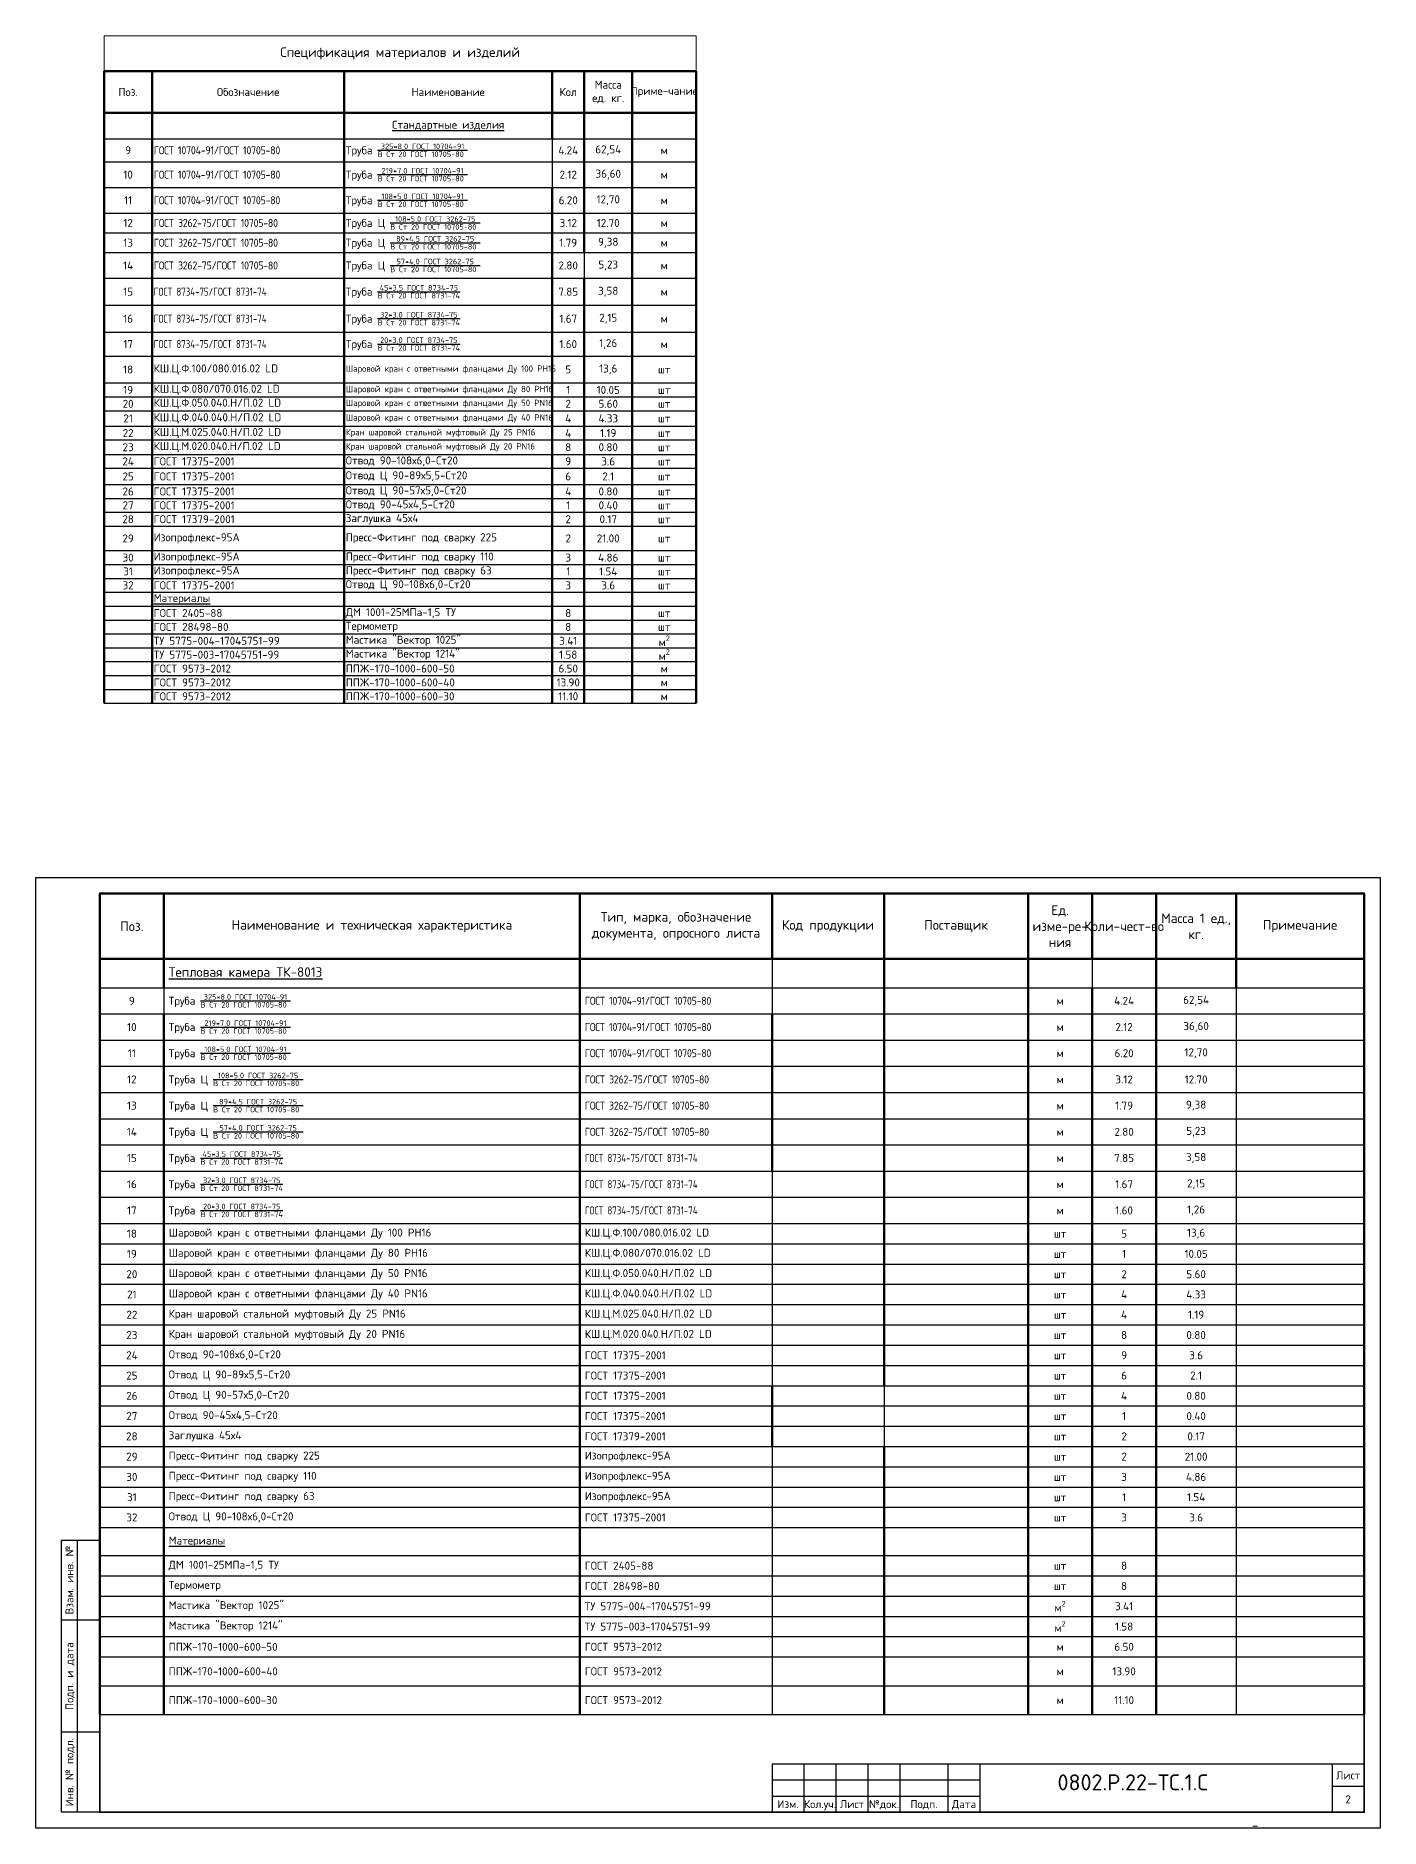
# Model space of a CAD drawing. Header units: millimetres. Extents: x 1642 to 8235, y 1174 to 5441.
# Drawn here: x 6227 to 6647, y 1176 to 1736 of the extents above; entities that cross this region are included whole.
import ezdxf
from ezdxf.enums import TextEntityAlignment as Align

# ---------------------------------------------------------------- set-up
doc = ezdxf.new("R2010")
doc.units = ezdxf.units.MM
doc.layers.add('рамка', color=7, linetype='Continuous')
doc.layers.add('Таблица', color=3, linetype='Continuous', lineweight=30)
doc.styles.add('-ISOCPEUR-', font='isocpeur.TTF')

# ---------------------------------------------------------------- blocks, each defined once
blk = doc.blocks.new('*T269')
at = {"layer": 'Таблица', "color": 7, "lineweight": 50, "transparency": 16777216}
for p, q in [((0, 0), (395, 0)), ((0, 0), (0, -20.43)), ((20, 0), (20, -20.43)), ((150, 0), (150, -20.43)), ((210, 0), (210, -20.43)), ((245, 0), (245, -20.43)), ((290, 0), (290, -20.43)), ((310, 0), (310, -20.43)), ((330, 0), (330, -20.43)), ((355, 0), (355, -20.43)), ((395, 0), (395, -20.43))]:
    blk.add_line(p, q, dxfattribs=at)
at = {"layer": 'Таблица', "color": 0, "lineweight": 50, "transparency": 16777216}
for p, q in [((0, -20.43), (150, -20.43)), ((0, -20.43), (0, -256.51)), ((20, -20.43), (20, -29.43)), ((210, -20.43), (395, -20.43)), ((245, -20.43), (245, -153.76)), ((290, -20.43), (290, -29.43)), ((330, -20.43), (330, -29.43)), ((355, -20.43), (355, -29.43)), ((395, -20.43), (395, -256.51)), ((20, -37.61), (20, -256.51)), ((210, -37.61), (210, -86.72)), ((210, -153.76), (210, -172.76)), ((245, -172.76), (245, -256.51))]:
    blk.add_line(p, q, dxfattribs=at)
at = {"layer": 'Таблица', "color": 0, "linetype": 'ByBlock', "lineweight": 50, "transparency": 16777216}
for p, q in [((150, -20.43), (210, -20.43)), ((150, -20.43), (150, -256.51)), ((290, -29.43), (290, -256.51)), ((310, -29.43), (310, -256.51)), ((330, -29.43), (330, -256.51))]:
    blk.add_line(p, q, dxfattribs=at)
at = {"layer": 'Таблица', "color": 0, "linetype": 'ByBlock', "lineweight": -2, "transparency": 16777216}
for p, q in [((210, -20.43), (210, -37.61)), ((310, -20.43), (310, -29.43)), ((20, -29.43), (20, -37.61)), ((355, -29.43), (355, -256.51)), ((210, -86.72), (210, -153.76)), ((245, -153.76), (245, -172.76)), ((210, -160.09), (245, -160.09)), ((210, -166.43), (245, -166.43)), ((210, -172.76), (245, -172.76)), ((210, -172.76), (210, -256.51)), ((0, -206.84), (20, -206.84)), ((0, -213.17), (20, -213.17)), ((0, -219.51), (20, -219.51)), ((0, -225.84), (20, -225.84)), ((0, -232.17), (20, -232.17)), ((0, -238.51), (20, -238.51)), ((0, -247.51), (20, -247.51)), ((0, -256.51), (20, -256.51))]:
    blk.add_line(p, q, dxfattribs=at)
at = {"layer": 'Таблица', "color": 0, "lineweight": 25, "transparency": 16777216}
for p, q in [((0, -29.43), (20, -29.43)), ((210, -29.43), (290, -29.43)), ((310, -29.43), (395, -29.43)), ((0, -37.61), (20, -37.61)), ((210, -37.61), (245, -37.61)), ((355, -37.61), (395, -37.61)), ((0, -45.8), (20, -45.8)), ((210, -45.8), (245, -45.8)), ((355, -45.8), (395, -45.8)), ((0, -53.98), (20, -53.98)), ((210, -53.98), (245, -53.98)), ((355, -53.98), (395, -53.98)), ((0, -62.17), (20, -62.17)), ((210, -62.17), (245, -62.17)), ((355, -62.17), (395, -62.17)), ((0, -70.35), (20, -70.35)), ((210, -70.35), (245, -70.35)), ((355, -70.35), (395, -70.35)), ((0, -78.54), (20, -78.54)), ((210, -78.54), (245, -78.54)), ((355, -78.54), (395, -78.54)), ((0, -86.72), (20, -86.72)), ((210, -86.72), (245, -86.72)), ((355, -86.72), (395, -86.72)), ((0, -94.91), (20, -94.91)), ((210, -94.91), (245, -94.91)), ((355, -94.91), (395, -94.91)), ((0, -103.09), (20, -103.09)), ((210, -103.09), (245, -103.09)), ((355, -103.09), (395, -103.09)), ((0, -109.43), (20, -109.43)), ((210, -109.43), (245, -109.43)), ((355, -109.43), (395, -109.43)), ((0, -115.76), (20, -115.76)), ((210, -115.76), (245, -115.76)), ((355, -115.76), (395, -115.76)), ((0, -122.09), (20, -122.09)), ((210, -122.09), (245, -122.09)), ((355, -122.09), (395, -122.09)), ((0, -128.43), (20, -128.43)), ((210, -128.43), (245, -128.43)), ((355, -128.43), (395, -128.43)), ((0, -134.76), (20, -134.76)), ((210, -134.76), (245, -134.76)), ((355, -134.76), (395, -134.76)), ((0, -141.09), (20, -141.09)), ((210, -141.09), (245, -141.09)), ((355, -141.09), (395, -141.09)), ((0, -147.43), (20, -147.43)), ((210, -147.43), (245, -147.43)), ((355, -147.43), (395, -147.43)), ((0, -153.76), (20, -153.76)), ((210, -153.76), (245, -153.76)), ((355, -153.76), (395, -153.76)), ((0, -160.09), (20, -160.09)), ((355, -160.09), (395, -160.09)), ((0, -166.43), (20, -166.43)), ((355, -166.43), (395, -166.43)), ((0, -172.76), (20, -172.76)), ((355, -172.76), (395, -172.76)), ((0, -179.09), (20, -179.09)), ((210, -179.09), (245, -179.09)), ((355, -179.09), (395, -179.09)), ((0, -185.43), (20, -185.43)), ((210, -185.43), (245, -185.43)), ((355, -185.43), (395, -185.43)), ((0, -191.76), (20, -191.76)), ((210, -191.76), (245, -191.76)), ((355, -191.76), (395, -191.76)), ((0, -198.09), (20, -198.09)), ((210, -198.09), (245, -198.09)), ((355, -198.09), (395, -198.09)), ((210, -206.84), (245, -206.84)), ((355, -206.84), (395, -206.84)), ((210, -213.17), (245, -213.17)), ((355, -213.17), (395, -213.17)), ((210, -219.51), (245, -219.51)), ((355, -219.51), (395, -219.51)), ((210, -225.84), (245, -225.84)), ((355, -225.84), (395, -225.84)), ((210, -232.17), (245, -232.17)), ((355, -232.17), (395, -232.17)), ((210, -238.51), (245, -238.51)), ((355, -238.51), (395, -238.51)), ((210, -247.51), (245, -247.51)), ((355, -247.51), (395, -247.51)), ((210, -256.51), (245, -256.51)), ((355, -256.51), (395, -256.51))]:
    blk.add_line(p, q, dxfattribs=at)
at = {"layer": 'Таблица', "color": 0, "linetype": 'ByBlock', "lineweight": 25, "transparency": 16777216}
for p, q in [((20, -29.43), (210, -29.43)), ((290, -29.43), (310, -29.43)), ((20, -37.61), (210, -37.61)), ((245, -37.61), (355, -37.61)), ((20, -45.8), (210, -45.8)), ((245, -45.8), (355, -45.8)), ((20, -53.98), (210, -53.98)), ((245, -53.98), (355, -53.98)), ((20, -62.17), (210, -62.17)), ((245, -62.17), (355, -62.17)), ((20, -70.35), (210, -70.35)), ((245, -70.35), (355, -70.35)), ((20, -78.54), (210, -78.54)), ((245, -78.54), (355, -78.54)), ((20, -86.72), (210, -86.72)), ((245, -86.72), (355, -86.72)), ((20, -94.91), (210, -94.91)), ((245, -94.91), (355, -94.91)), ((20, -103.09), (210, -103.09)), ((245, -103.09), (355, -103.09)), ((20, -109.43), (210, -109.43)), ((245, -109.43), (355, -109.43)), ((20, -115.76), (210, -115.76)), ((245, -115.76), (355, -115.76)), ((20, -122.09), (210, -122.09)), ((245, -122.09), (355, -122.09)), ((20, -128.43), (210, -128.43)), ((245, -128.43), (355, -128.43)), ((20, -134.76), (210, -134.76)), ((245, -134.76), (355, -134.76)), ((20, -141.09), (210, -141.09)), ((245, -141.09), (355, -141.09)), ((20, -147.43), (210, -147.43)), ((245, -147.43), (355, -147.43)), ((20, -153.76), (210, -153.76)), ((245, -153.76), (355, -153.76)), ((20, -160.09), (210, -160.09)), ((245, -160.09), (355, -160.09)), ((20, -166.43), (210, -166.43)), ((245, -166.43), (355, -166.43)), ((20, -172.76), (210, -172.76)), ((245, -172.76), (355, -172.76)), ((20, -179.09), (210, -179.09)), ((245, -179.09), (355, -179.09)), ((20, -185.43), (210, -185.43)), ((245, -185.43), (355, -185.43)), ((20, -191.76), (210, -191.76)), ((245, -191.76), (355, -191.76)), ((20, -198.09), (210, -198.09)), ((245, -198.09), (355, -198.09)), ((20, -206.84), (210, -206.84)), ((245, -206.84), (355, -206.84)), ((20, -213.17), (210, -213.17)), ((245, -213.17), (355, -213.17)), ((20, -219.51), (210, -219.51)), ((245, -219.51), (355, -219.51)), ((20, -225.84), (210, -225.84)), ((245, -225.84), (355, -225.84)), ((20, -232.17), (210, -232.17)), ((245, -232.17), (355, -232.17)), ((20, -238.51), (210, -238.51)), ((245, -238.51), (355, -238.51)), ((20, -247.51), (210, -247.51)), ((245, -247.51), (355, -247.51)), ((20, -256.51), (210, -256.51)), ((245, -256.51), (355, -256.51))]:
    blk.add_line(p, q, dxfattribs=at)
at = {"layer": 'Таблица', "color": 7, "transparency": 16777216, "attachment_point": 5, "style": '-ISOCPEUR-'}
for s, insert, char_height, width in [('Ед. изме-ре- ния', (300, -10.22), 3, 17), ('Поз.', (10, -10.22), 3, 17), ('Наименование и техническая характеристика', (85, -10.22), 3, 127), ('Тип, марка, обозначение документа, опросного листа', (180, -10.22), 3, 57), ('Код продукции', (227.5, -10.22), 3, 32), ('Поставщик', (267.5, -10.22), 3, 42), ('Коли-чест-во', (320, -10.22), 3, 17), ('Масса 1 ед., кг.', (342.5, -10.22), 3, 22), ('Примечание', (375, -10.22), 3, 37), ('9', (10, -33.52), 2.5, 17), ('10', (10, -41.71), 2.5, 17), ('11', (10, -49.89), 2.5, 17), ('12', (10, -58.08), 2.5, 17), ('13', (10, -66.26), 2.5, 17), ('14', (10, -74.45), 2.5, 17), ('15', (10, -82.63), 2.5, 17), ('16', (10, -90.82), 2.5, 17), ('17', (10, -99), 2.5, 17), ('18', (10, -106.26), 2.5, 17), ('19', (10, -112.59), 2.5, 17), ('20', (10, -118.93), 2.5, 17), ('21', (10, -125.26), 2.5, 17), ('22', (10, -131.59), 2.5, 17)]:
    blk.add_mtext(s, dxfattribs=dict(at, insert=insert, char_height=char_height, width=width))
at = {"layer": 'Таблица', "color": 0, "transparency": 16777216, "style": '-ISOCPEUR-'}
for s, insert, char_height, width, attachment_point in [('{\\LТепловая камера ТК-8013}', (21.5, -24.93), 3, 127, 4), ('\\A1;Труба {\\H0.7x;\\S325*8,0 ГОСТ 10704-91/В Ст 20 ГОСТ 10705-80 ;}', (21.5, -33.52), 2.5, 127, 4), ('{\\W0.9;\\T0.95;ГОСТ 10704-91/ГОСТ 10705-80}', (151.5, -33.52), 2.5, 57, 4), ('м', (300, -33.52), 2.5, 17, 5), ('4.24', (320, -33.52), 2.5, 17, 5), ('62,54', (342.5, -33.52), 2.5, 22, 5), ('\\A1;Труба {\\H0.7x;\\S219*7,0 ГОСТ 10704-91/В Ст 20 ГОСТ 10705-80 ;}', (21.5, -41.71), 2.5, 127, 4), ('{\\W0.9;\\T0.95;ГОСТ 10704-91/ГОСТ 10705-80}', (151.5, -41.71), 2.5, 57, 4), ('м', (300, -41.71), 2.5, 17, 5), ('2.12', (320, -41.71), 2.5, 17, 5), ('36,60', (342.5, -41.71), 2.5, 22, 5), ('\\A1;Труба {\\H0.7x;\\S108*5,0 ГОСТ 10704-91/В Ст 20 ГОСТ 10705-80 ;}', (21.5, -49.89), 2.5, 127, 4), ('{\\W0.9;\\T0.95;ГОСТ 10704-91/ГОСТ 10705-80}', (151.5, -49.89), 2.5, 57, 4), ('м', (300, -49.89), 2.5, 17, 5), ('6.20', (320, -49.89), 2.5, 17, 5), ('12,70', (342.5, -49.89), 2.5, 22, 5), ('\\A1;Труба Ц {\\H0.7x;\\S108*5,0 ГОСТ 3262-75/В Ст 20 ГОСТ 10705-80 ;}', (21.5, -58.08), 2.5, 127, 4), ('{\\W0.9;\\T0.95;ГОСТ 3262-75/ГОСТ 10705-80}', (151.5, -58.08), 2.5, 57, 4), ('м', (300, -58.08), 2.5, 17, 5), ('3.12', (320, -58.08), 2.5, 17, 5), ('12.70', (342.5, -58.08), 2.5, 22, 5), ('\\A1;Труба Ц {\\H0.7x;\\S89*4,5 ГОСТ 3262-75/В Ст 20 ГОСТ 10705-80 ;}', (21.5, -66.26), 2.5, 127, 4), ('{\\W0.9;\\T0.95;ГОСТ 3262-75/ГОСТ 10705-80}', (151.5, -66.26), 2.5, 57, 4), ('м', (300, -66.26), 2.5, 17, 5), ('1.79', (320, -66.26), 2.5, 17, 5), ('9,38', (342.5, -66.26), 2.5, 22, 5), ('\\A1;Труба Ц {\\H0.7x;\\S57*4,0 ГОСТ 3262-75/В Ст 20 ГОСТ 10705-80 ;}', (21.5, -74.45), 2.5, 127, 4), ('{\\W0.9;\\T0.95;ГОСТ 3262-75/ГОСТ 10705-80}', (151.5, -74.45), 2.5, 57, 4), ('м', (300, -74.45), 2.5, 17, 5), ('2.80', (320, -74.45), 2.5, 17, 5), ('5,23', (342.5, -74.45), 2.5, 22, 5), ('\\A1;Труба {\\H0.7x;\\S45*3,5 ГОСТ 8734-75/В Ст 20 ГОСТ 8731-74;}', (21.5, -82.63), 2.5, 127, 4), ('{\\W0.8;ГОСТ 8734-75/ГОСТ 8731-74}', (151.5, -82.63), 2.5, 57, 4), ('м', (300, -82.63), 2.5, 17, 5), ('7.85', (320, -82.63), 2.5, 17, 5), ('3,58', (342.5, -82.63), 2.5, 22, 5), ('\\A1;Труба {\\H0.7x;\\S32*3,0 ГОСТ 8734-75/В Ст 20 ГОСТ 8731-74;}', (21.5, -90.82), 2.5, 127, 4), ('{\\W0.8;ГОСТ 8734-75/ГОСТ 8731-74}', (151.5, -90.82), 2.5, 57, 4), ('1.67', (320, -90.82), 2.5, 17, 5), ('2,15', (342.5, -90.82), 2.5, 22, 5), ('м', (300, -90.82), 2.5, 17, 5), ('\\A1;Труба {\\H0.7x;\\S20*3,0 ГОСТ 8734-75/В Ст 20 ГОСТ 8731-74;}', (21.5, -99), 2.5, 127, 4), ('{\\W0.8;ГОСТ 8734-75/ГОСТ 8731-74}', (151.5, -99), 2.5, 57, 4), ('м', (300, -99), 2.5, 17, 5), ('1.60', (320, -99), 2.5, 17, 5), ('1,26', (342.5, -99), 2.5, 22, 5), ('Шаровой кран с ответными фланцами Ду 100 РН16', (21.5, -106.26), 2.5, 127, 4), ('КШ.Ц.Ф.100/080.016.02 LD', (151.5, -106.26), 2.5, 57, 4), ('шт', (300, -106.26), 2.5, 17, 5), ('5', (320, -106.26), 2.5, 17, 5), ('13,6', (342.5, -106.26), 2.5, 22, 5), ('Шаровой кран с ответными фланцами Ду 80 РН16', (21.5, -112.59), 2.5, 127, 4), ('КШ.Ц.Ф.080/070.016.02 LD', (151.5, -112.59), 2.5, 57, 4), ('1', (320, -112.59), 2.5, 17, 5), ('10.05', (342.5, -112.59), 2.5, 22, 5), ('Шаровой кран с ответными фланцами Ду 50 PN16^J', (21.5, -118.93), 2.5, 127, 4), ('КШ.Ц.Ф.050.040.Н/П.02 LD^J', (151.5, -118.93), 2.5, 57, 4), ('шт', (300, -112.59), 2.5, 17, 5), ('шт', (300, -118.93), 2.5, 17, 5), ('2', (320, -118.93), 2.5, 17, 5), ('5.60', (342.5, -118.93), 2.5, 22, 5), ('Шаровой кран с ответными фланцами Ду 40 PN16^J', (21.5, -125.26), 2.5, 127, 4), ('КШ.Ц.Ф.040.040.Н/П.02 LD^J', (151.5, -125.26), 2.5, 57, 4), ('шт', (300, -125.26), 2.5, 17, 5), ('4', (320, -125.26), 2.5, 17, 5), ('4.33', (342.5, -125.26), 2.5, 22, 5), ('Кран шаровой стальной муфтовый Ду 25 PN16^J', (21.5, -131.59), 2.5, 127, 4), ('КШ.Ц.М.025.040.Н/П.02 LD^J', (151.5, -131.59), 2.5, 57, 4), ('шт', (300, -131.59), 2.5, 17, 5), ('4', (320, -131.59), 2.5, 17, 5), ('1.19', (342.5, -131.59), 2.5, 22, 5), ('23', (10, -137.93), 2.5, 17, 5), ('Кран шаровой стальной муфтовый Ду 20 PN16^J', (21.5, -137.93), 2.5, 127, 4), ('КШ.Ц.М.020.040.Н/П.02 LD^J', (151.5, -137.93), 2.5, 57, 4), ('шт', (300, -137.93), 2.5, 17, 5), ('8', (320, -137.93), 2.5, 17, 5), ('0.80', (342.5, -137.93), 2.5, 22, 5), ('24', (10, -144.26), 2.5, 17, 5), ('Отвод 90-108х6,0-Ст20', (21.5, -144.26), 2.5, 127, 4), ('ГОСТ 17375-2001', (151.5, -144.26), 2.5, 57, 4), ('шт', (300, -144.26), 2.5, 17, 5), ('9', (320, -144.26), 2.5, 17, 5), ('3.6', (342.5, -144.26), 2.5, 22, 5), ('25', (10, -150.59), 2.5, 17, 5), ('Отвод Ц 90-89х5,5-Ст20', (21.5, -150.59), 2.5, 127, 4), ('ГОСТ 17375-2001', (151.5, -150.59), 2.5, 57, 4), ('шт', (300, -150.59), 2.5, 17, 5), ('6', (320, -150.59), 2.5, 17, 5), ('2.1', (342.5, -150.59), 2.5, 22, 5), ('26', (10, -156.93), 2.5, 17, 5), ('Отвод Ц 90-57х5,0-Ст20', (21.5, -156.93), 2.5, 127, 4), ('ГОСТ 17375-2001', (151.5, -156.93), 2.5, 57, 4), ('шт', (300, -156.93), 2.5, 17, 5), ('4', (320, -156.93), 2.5, 17, 5), ('0.80', (342.5, -156.93), 2.5, 22, 5), ('27', (10, -163.26), 2.5, 17, 5), ('Отвод 90-45х4,5-Ст20', (21.5, -163.26), 2.5, 127, 4), ('ГОСТ 17375-2001', (151.5, -163.26), 2.5, 57, 4), ('1', (320, -163.26), 2.5, 17, 5), ('0.40', (342.5, -163.26), 2.5, 22, 5), ('шт', (300, -163.26), 2.5, 17, 5), ('28', (10, -169.59), 2.5, 17, 5), ('Заглушка 45х4', (21.5, -169.59), 2.5, 127, 4), ('ГОСТ 17379-2001', (151.5, -169.59), 2.5, 57, 4), ('шт', (300, -169.59), 2.5, 17, 5), ('2', (320, -169.59), 2.5, 17, 5), ('0.17', (342.5, -169.59), 2.5, 22, 5), ('29', (10, -175.93), 2.5, 17, 5), ('Пресс-Фитинг под сварку 225', (21.5, -175.93), 2.5, 127, 4), ('Изопрофлекс-95А', (151.5, -175.93), 2.5, 57, 4), ('шт', (300, -175.93), 2.5, 17, 5), ('2', (320, -175.93), 2.5, 17, 5), ('21.00', (342.5, -175.93), 2.5, 22, 5), ('30', (10, -182.26), 2.5, 17, 5), ('Пресс-Фитинг под сварку 110', (21.5, -182.26), 2.5, 127, 4), ('Изопрофлекс-95А', (151.5, -182.26), 2.5, 57, 4), ('шт', (300, -182.26), 2.5, 17, 5), ('3', (320, -182.26), 2.5, 17, 5), ('4.86', (342.5, -182.26), 2.5, 22, 5), ('31', (10, -188.59), 2.5, 17, 5), ('Пресс-Фитинг под сварку 63', (21.5, -188.59), 2.5, 127, 4), ('Изопрофлекс-95А', (151.5, -188.59), 2.5, 57, 4), ('шт', (300, -188.59), 2.5, 17, 5), ('1', (320, -188.59), 2.5, 17, 5), ('1.54', (342.5, -188.59), 2.5, 22, 5), ('32', (10, -194.93), 2.5, 17, 5), ('Отвод Ц 90-108х6,0-Ст20', (21.5, -194.93), 2.5, 127, 4), ('ГОСТ 17375-2001', (151.5, -194.93), 2.5, 57, 4), ('шт', (300, -194.93), 2.5, 17, 5), ('3', (320, -194.93), 2.5, 17, 5), ('3.6', (342.5, -194.93), 2.5, 22, 5), ('{\\LМатериалы}', (21.5, -202.47), 2.5, 127, 4), ('ДМ 1001-25МПа-1,5 ТУ', (21.5, -210.01), 2.5, 127, 4), ('ГОСТ 2405-88', (151.5, -210.01), 2.5, 57, 4), ('шт', (300, -210.01), 2.5, 17, 5), ('8', (320, -210.01), 2.5, 17, 5), ('Термометр', (21.5, -216.34), 2.5, 127, 4), ('ГОСТ 28498-80', (151.5, -216.34), 2.5, 57, 4), ('шт', (300, -216.34), 2.5, 17, 5), ('8', (320, -216.34), 2.5, 17, 5), ('Мастика "Вектор 1025"', (21.5, -222.67), 2.5, 127, 4), ('ТУ 5775-004-17045751-99', (151.5, -222.67), 2.5, 57, 4), ('\\A1;м{\\H0.7x;\\S2^ ;}', (300, -222.67), 2.5, 17, 5), ('3.41', (320, -222.67), 2.5, 17, 5), ('Мастика "Вектор 1214"', (21.5, -229.01), 2.5, 127, 4), ('ТУ 5775-003-17045751-99', (151.5, -229.01), 2.5, 57, 4), ('\\A1;м{\\H0.7x;\\S2^ ;}', (300, -229.01), 2.5, 17, 5), ('1.58', (320, -229.01), 2.5, 17, 5), ('ППЖ-170-1000-600-50', (21.5, -235.34), 2.5, 127, 4), ('ГОСТ 9573-2012', (151.5, -235.34), 2.5, 57, 4), ('м', (300, -235.34), 2.5, 17, 5), ('6.50', (320, -235.34), 2.5, 17, 5), ('ППЖ-170-1000-600-40', (21.5, -243.01), 2.5, 127, 4), ('ГОСТ 9573-2012', (151.5, -243.01), 2.5, 57, 4), ('м', (300, -243.01), 2.5, 17, 5), ('13.90', (320, -243.01), 2.5, 17, 5), ('ППЖ-170-1000-600-30', (21.5, -252.01), 2.5, 127, 4), ('ГОСТ 9573-2012', (151.5, -252.01), 2.5, 57, 4), ('м', (300, -252.01), 2.5, 17, 5), ('11.10', (320, -252.01), 2.5, 17, 5)]:
    blk.add_mtext(s, dxfattribs=dict(at, insert=insert, char_height=char_height, width=width, attachment_point=attachment_point))
blk = doc.blocks.new('*T308')
at = {"layer": 'Defpoints', "color": 8, "linetype": 'ByBlock', "lineweight": 0, "transparency": 16777216}
for p, q in [((0, 0), (185, 0)), ((0, 0), (0, -11)), ((185, 0), (185, -11))]:
    blk.add_line(p, q, dxfattribs=at)
at = {"layer": 'рамка', "color": 0, "lineweight": 50, "transparency": 16777216}
for p, q in [((0, -11), (185, -11)), ((0, -11), (0, -208.51)), ((15, -11), (15, -208.51)), ((75, -11), (75, -208.51)), ((140, -11), (140, -32.14)), ((150, -11), (150, -67.74)), ((165, -11), (165, -208.51)), ((185, -11), (185, -208.51)), ((0, -24.08), (185, -24.08)), ((140, -47.37), (140, -208.51)), ((150, -75.74), (150, -208.51))]:
    blk.add_line(p, q, dxfattribs=at)
at = {"layer": 'рамка', "color": 0, "lineweight": 25, "transparency": 16777216}
for p, q in [((0, -32.14), (185, -32.14)), ((0, -39.37), (185, -39.37)), ((0, -47.37), (185, -47.37)), ((0, -55.37), (185, -55.37)), ((0, -61.55), (185, -61.55)), ((0, -67.74), (185, -67.74)), ((0, -75.74), (140, -75.74)), ((150, -75.74), (185, -75.74)), ((0, -84.15), (185, -84.15)), ((0, -92.57), (185, -92.57)), ((0, -100.03), (185, -100.03)), ((0, -108.45), (185, -108.45)), ((0, -112.78), (185, -112.78)), ((0, -117.11), (185, -117.11)), ((0, -121.93), (185, -121.93)), ((0, -126.26), (185, -126.26)), ((0, -130.77), (150, -130.77)), ((165, -130.77), (185, -130.77)), ((0, -135.1), (185, -135.1)), ((0, -140.17), (185, -140.17)), ((0, -144.51), (185, -144.51)), ((0, -148.84), (185, -148.84)), ((0, -153.17), (185, -153.17)), ((0, -160.84), (185, -160.84)), ((0, -165.17), (185, -165.17)), ((0, -169.51), (185, -169.51)), ((0, -173.84), (185, -173.84)), ((0, -178.17), (185, -178.17)), ((0, -182.51), (185, -182.51)), ((0, -186.84), (185, -186.84)), ((0, -191.17), (185, -191.17)), ((0, -195.51), (185, -195.51)), ((0, -199.84), (185, -199.84)), ((0, -204.17), (185, -204.17)), ((0, -208.51), (185, -208.51))]:
    blk.add_line(p, q, dxfattribs=at)
at = {"layer": 'рамка', "lineweight": 30, "transparency": 16777216}
for p, q in [((140, -32.14), (140, -47.37)), ((150, -67.74), (150, -75.74)), ((140, -75.74), (150, -75.74)), ((150, -130.77), (165, -130.77))]:
    blk.add_line(p, q, dxfattribs=at)
at = {"layer": 'рамка', "color": 0, "transparency": 16777216, "style": '-ISOCPEUR-'}
for s, insert, char_height, width, attachment_point in [('Спецификация материалов и изделий ', (92.5, -5.5), 3, 182, 5), ('\\A1;Труба {\\H0.7x;\\S325*8,0 ГОСТ 10704-91/В Ст 20 ГОСТ 10705-80 ;}', (75.5, -35.76), 2.5, 64, 4), ('4.24', (145, -35.76), 2.5, 10, 5), ('2.12', (145, -43.37), 2.5, 10, 5), ('\\A1;Труба {\\H0.7x;\\S108*5,0 ГОСТ 10704-91/В Ст 20 ГОСТ 10705-80 ;}', (75.5, -51.37), 2.5, 64, 4), ('\\A1;Труба Ц {\\H0.7x;\\S108*5,0 ГОСТ 3262-75/В Ст 20 ГОСТ 10705-80 ;}', (75.5, -58.46), 2.5, 64, 4), ('\\A1;Труба Ц {\\H0.7x;\\S89*4,5 ГОСТ 3262-75/В Ст 20 ГОСТ 10705-80 ;}', (75.5, -64.64), 2.5, 64, 4), ('\\A1;Труба Ц {\\H0.7x;\\S57*4,0 ГОСТ 3262-75/В Ст 20 ГОСТ 10705-80 ;}', (75.5, -71.74), 2.5, 64, 4), ('\\A1;Труба {\\H0.7x;\\S45*3,5 ГОСТ 8734-75/В Ст 20 ГОСТ 8731-74;}', (75.5, -79.94), 2.5, 64, 4), ('\\A1;Труба {\\H0.7x;\\S32*3,0 ГОСТ 8734-75/В Ст 20 ГОСТ 8731-74;}', (75.5, -88.36), 2.5, 64, 4), ('\\A1;Труба {\\H0.7x;\\S20*3,0 ГОСТ 8734-75/В Ст 20 ГОСТ 8731-74;}', (75.5, -96.3), 2.5, 64, 4), ('Шаровой кран с ответными фланцами Ду 100 РН16', (75.5, -104.24), 2, 64, 4), ('Шаровой кран с ответными фланцами Ду 80 РН16', (75.5, -110.61), 2, 64, 4), ('Шаровой кран с ответными фланцами Ду 50 PN16^J', (75.5, -114.95), 2, 64, 4), ('Шаровой кран с ответными фланцами Ду 40 PN16^J', (75.5, -119.52), 2, 64, 4), ('Кран шаровой стальной муфтовый Ду 25 PN16^J', (75.5, -124.1), 2, 64, 4), ('4', (145, -124.1), 2.5, 9, 5), ('4.33', (157.5, -119.52), 2.5, 14, 5), ('1.19', (157.5, -124.1), 2.5, 14, 5), ('23', (7.5, -128.52), 2.5, 14, 5), ('КШ.Ц.М.020.040.Н/П.02 LD^J', (15.5, -128.52), 2.5, 59, 4), ('Кран шаровой стальной муфтовый Ду 20 PN16^J', (75.5, -128.52), 2, 64, 4), ('8', (145, -128.52), 2.5, 10, 5), ('шт', (175, -128.52), 2.5, 19, 5), ('24', (7.5, -132.94), 2.5, 14, 5), ('ГОСТ 17375-2001', (15.5, -132.94), 2.5, 59, 4), ('Отвод 90-108х6,0-Ст20', (75.5, -132.94), 2.5, 64, 4), ('9', (145, -132.94), 2.5, 10, 5), ('3.6', (157.5, -132.94), 2.5, 15, 5), ('шт', (175, -132.94), 2.5, 19, 5), ('25', (7.5, -137.64), 2.5, 14, 5), ('ГОСТ 17375-2001', (15.5, -137.64), 2.5, 59, 4), ('Отвод Ц 90-89х5,5-Ст20', (75.5, -137.64), 2.5, 64, 4), ('6', (145, -137.64), 2.5, 10, 5), ('2.1', (157.5, -137.64), 2.5, 15, 5), ('шт', (175, -137.64), 2.5, 19, 5), ('26', (7.5, -142.34), 2.5, 14, 5), ('27', (7.5, -146.67), 2.5, 14, 5), ('ГОСТ 17375-2001', (15.5, -142.34), 2.5, 59, 4), ('ГОСТ 17375-2001', (15.5, -146.67), 2.5, 59, 4), ('Отвод Ц 90-57х5,0-Ст20', (75.5, -142.34), 2.5, 64, 4), ('Отвод 90-45х4,5-Ст20', (75.5, -146.67), 2.5, 64, 4), ('4', (145, -142.34), 2.5, 10, 5), ('1', (145, -146.67), 2.5, 10, 5), ('0.80', (157.5, -142.34), 2.5, 15, 5), ('0.40', (157.5, -146.67), 2.5, 15, 5), ('шт', (175, -142.34), 2.5, 19, 5), ('28', (7.5, -151.01), 2.5, 14, 5), ('ГОСТ 17379-2001', (15.5, -151.01), 2.5, 59, 4), ('Заглушка 45х4', (75.5, -151.01), 2.5, 64, 4), ('2', (145, -151.01), 2.5, 10, 5), ('0.17', (157.5, -151.01), 2.5, 15, 5), ('шт', (175, -146.67), 2.5, 19, 5), ('шт', (175, -151.01), 2.5, 19, 5), ('29', (7.5, -157.01), 2.5, 14, 5), ('Изопрофлекс-95А', (15.5, -157.01), 2.5, 59, 4), ('Пресс-Фитинг под сварку 225', (75.5, -157.01), 2.5, 64, 4), ('2', (145, -157.01), 2.5, 10, 5), ('21.00', (157.5, -157.01), 2.5, 15, 5), ('шт', (175, -157.01), 2.5, 19, 5), ('30', (7.5, -163.01), 2.5, 14, 5), ('Изопрофлекс-95А', (15.5, -163.01), 2.5, 59, 4), ('Пресс-Фитинг под сварку 110', (75.5, -163.01), 2.5, 64, 4), ('3', (145, -163.01), 2.5, 10, 5), ('4.86', (157.5, -163.01), 2.5, 15, 5), ('31', (7.5, -167.34), 2.5, 14, 5), ('Изопрофлекс-95А', (15.5, -167.34), 2.5, 59, 4), ('Пресс-Фитинг под сварку 63', (75.5, -167.34), 2.5, 64, 4), ('1', (145, -167.34), 2.5, 10, 5), ('1.54', (157.5, -167.34), 2.5, 15, 5), ('шт', (175, -163.01), 2.5, 19, 5), ('шт', (175, -167.34), 2.5, 19, 5), ('32', (7.5, -171.67), 2.5, 14, 5), ('ГОСТ 17375-2001', (15.5, -171.67), 2.5, 59, 4), ('Отвод Ц 90-108х6,0-Ст20', (75.5, -171.67), 2.5, 64, 4), ('3', (145, -171.67), 2.5, 10, 5), ('3.6', (157.5, -171.67), 2.5, 15, 5), ('шт', (175, -171.67), 2.5, 19, 5), ('{\\LМатериалы}', (15.5, -176.01), 2.5, 59, 4), ('ГОСТ 2405-88', (15.5, -180.34), 2.5, 59, 4), ('ДМ 1001-25МПа-1,5 ТУ', (75.5, -180.34), 2.5, 64, 4), ('8', (145, -180.34), 2.5, 10, 5), ('ГОСТ 28498-80', (15.5, -184.67), 2.5, 59, 4), ('Термометр', (75.5, -184.67), 2.5, 64, 4), ('8', (145, -184.67), 2.5, 10, 5), ('шт', (175, -180.34), 2.5, 19, 5), ('шт', (175, -184.67), 2.5, 19, 5), ('ТУ 5775-004-17045751-99', (15.5, -189.01), 2.5, 59, 4), ('Мастика "Вектор 1025"', (75.5, -189.01), 2.5, 64, 4), ('3.41', (145, -189.01), 2.5, 10, 5), ('\\A1;м{\\H0.7x;\\S2^ ;}', (175, -189.01), 2.5, 19, 5), ('ТУ 5775-003-17045751-99', (15.5, -193.34), 2.5, 59, 4), ('Мастика "Вектор 1214"', (75.5, -193.34), 2.5, 64, 4), ('1.58', (145, -193.34), 2.5, 10, 5), ('\\A1;м{\\H0.7x;\\S2^ ;}', (175, -193.34), 2.5, 19, 5), ('ГОСТ 9573-2012', (15.5, -197.67), 2.5, 59, 4), ('ГОСТ 9573-2012', (15.5, -202.01), 2.5, 59, 4), ('ППЖ-170-1000-600-50', (75.5, -197.67), 2.5, 64, 4), ('ППЖ-170-1000-600-40', (75.5, -202.01), 2.5, 64, 4), ('13.90', (145, -202.01), 2.5, 10, 5), ('6.50', (145, -197.67), 2.5, 10, 5), ('м', (175, -197.67), 2.5, 19, 5), ('м', (175, -202.01), 2.5, 19, 5), ('ГОСТ 9573-2012', (15.5, -206.34), 2.5, 59, 4), ('ППЖ-170-1000-600-30', (75.5, -206.34), 2.5, 64, 4), ('11.10', (145, -206.34), 2.5, 10, 5), ('м', (175, -206.34), 2.5, 19, 5)]:
    blk.add_mtext(s, dxfattribs=dict(at, insert=insert, char_height=char_height, width=width, attachment_point=attachment_point))
at = {"layer": 'рамка', "color": 7, "transparency": 16777216, "char_height": 2.5, "style": '-ISOCPEUR-'}
for s, insert, width, attachment_point in [('Поз.', (7.5, -17.54), 12, 5), ('Обозначение', (45, -17.54), 57, 5), ('Наименование', (107.5, -17.54), 62, 5), ('Кол', (145, -17.54), 8, 5), ('Масса ед. кг.', (157.5, -17.54), 13, 5), ('Приме-чание', (175, -17.54), 17, 5), ('{\\LСтандартные изделия}', (107.5, -28.11), 64, 5), ('9', (7.5, -35.76), 14, 5), ('{\\W0.9;\\T0.95;ГОСТ 10704-91/ГОСТ 10705-80}', (15.5, -35.76), 59, 4), ('62,54', (157.5, -35.76), 15, 5), ('м', (175, -35.76), 19, 5), ('10', (7.5, -43.37), 14, 5), ('{\\W0.9;\\T0.95;ГОСТ 10704-91/ГОСТ 10705-80}', (15.5, -43.37), 59, 4), ('\\A1;Труба {\\H0.7x;\\S219*7,0 ГОСТ 10704-91/В Ст 20 ГОСТ 10705-80 ;}', (75.5, -43.37), 64, 4), ('36,60', (157.5, -43.37), 15, 5), ('м', (175, -43.37), 19, 5), ('11', (7.5, -51.37), 14, 5), ('{\\W0.9;\\T0.95;ГОСТ 10704-91/ГОСТ 10705-80}', (15.5, -51.37), 59, 4), ('6.20', (145, -51.37), 9, 5), ('12,70', (157.5, -51.37), 14, 5), ('м', (175, -51.37), 19, 5), ('12', (7.5, -58.46), 14, 5), ('{\\W0.9;\\T0.95;ГОСТ 3262-75/ГОСТ 10705-80}', (15.5, -58.46), 59, 4), ('3.12', (145, -58.46), 9, 5), ('12.70', (157.5, -58.46), 14, 5), ('м', (175, -58.46), 19, 5), ('13', (7.5, -64.64), 14, 5), ('{\\W0.9;\\T0.95;ГОСТ 3262-75/ГОСТ 10705-80}', (15.5, -64.64), 59, 4), ('1.79', (145, -64.64), 9, 5), ('9,38', (157.5, -64.64), 14, 5), ('м', (175, -64.64), 19, 5), ('14', (7.5, -71.74), 14, 5), ('{\\W0.9;\\T0.95;ГОСТ 3262-75/ГОСТ 10705-80}', (15.5, -71.74), 59, 4), ('2.80', (145, -71.74), 9, 5), ('5,23', (157.5, -71.74), 14, 5), ('м', (175, -71.74), 19, 5), ('3,58', (157.5, -79.94), 14, 5), ('15', (7.5, -79.94), 14, 5), ('{\\W0.8;ГОСТ 8734-75/ГОСТ 8731-74}', (15.5, -79.94), 59, 4), ('7.85', (145, -79.94), 9, 5), ('м', (175, -79.94), 19, 5), ('16', (7.5, -88.36), 14, 5), ('{\\W0.8;ГОСТ 8734-75/ГОСТ 8731-74}', (15.5, -88.36), 59, 4), ('1.67', (145, -88.36), 9, 5), ('2,15', (157.5, -88.36), 14, 5), ('м', (175, -88.36), 19, 5), ('17', (7.5, -96.3), 14, 5), ('{\\W0.8;ГОСТ 8734-75/ГОСТ 8731-74}', (15.5, -96.3), 59, 4), ('1.60', (145, -96.3), 9, 5), ('1,26', (157.5, -96.3), 14, 5), ('м', (175, -96.3), 19, 5), ('18', (7.5, -104.24), 14, 5), ('КШ.Ц.Ф.100/080.016.02 LD', (15.5, -104.24), 59, 4), ('5', (145, -104.24), 9, 5), ('13,6', (157.5, -104.24), 14, 5), ('шт', (175, -104.24), 19, 5), ('19', (7.5, -110.61), 14, 5), ('КШ.Ц.Ф.080/070.016.02 LD', (15.5, -110.61), 59, 4), ('1', (145, -110.61), 9, 5), ('10.05', (157.5, -110.61), 14, 5), ('шт', (175, -110.61), 19, 5), ('20', (7.5, -114.95), 14, 5), ('КШ.Ц.Ф.050.040.Н/П.02 LD^J', (15.5, -114.95), 59, 4), ('2', (145, -114.95), 9, 5), ('5.60', (157.5, -114.95), 14, 5), ('шт', (175, -114.95), 19, 5), ('22', (7.5, -124.1), 14, 5), ('21', (7.5, -119.52), 14, 5), ('КШ.Ц.Ф.040.040.Н/П.02 LD^J', (15.5, -119.52), 59, 4), ('КШ.Ц.М.025.040.Н/П.02 LD^J', (15.5, -124.1), 59, 4), ('4', (145, -119.52), 9, 5), ('шт', (175, -119.52), 19, 5), ('0.80', (157.5, -128.52), 14, 5), ('шт', (175, -124.1), 19, 5)]:
    blk.add_mtext(s, dxfattribs=dict(at, insert=insert, width=width, attachment_point=attachment_point))

msp = doc.modelspace()

# ---------------------------------------------------------------- linework, layer by layer
for p, q in [((6240.035, 1180.694), (6240.035, 1265.694)), ((6247.035, 1240.694), (6235.035, 1240.694)), ((6247.035, 1205.694), (6235.035, 1205.694)), ((6467.035, 1180.694), (6467.035, 1195.694)), ((6477.035, 1180.694), (6477.035, 1195.694)), ((6487.035, 1180.694), (6487.035, 1195.694)), ((6497.035, 1180.694), (6497.035, 1195.694)), ((6512.035, 1180.694), (6512.035, 1195.694)), ((6522.035, 1180.694), (6522.035, 1195.694)), ((6632.035, 1195.694), (6632.035, 1180.694)), ((6522.035, 1190.694), (6457.035, 1190.694)), ((6642.035, 1188.694), (6632.035, 1188.694)), ((6457.035, 1185.694), (6522.035, 1185.694))]:
    msp.add_line(p, q)
for points in [[(6227.035, 1472.694), (6647.035, 1472.694), (6647.035, 1175.694), (6227.035, 1175.694)], [(6247.035, 1180.694), (6235.035, 1180.694), (6235.035, 1265.694), (6247.035, 1265.694)], [(6457.035, 1180.694), (6642.035, 1180.694), (6642.035, 1195.694), (6457.035, 1195.694)]]:
    msp.add_lwpolyline(points, close=True)
at = {"const_width": 0.5}
msp.add_lwpolyline([(6247.035, 1467.694), (6642.035, 1467.694), (6642.035, 1180.694), (6247.035, 1180.694)], close=True, dxfattribs=at)

# ---------------------------------------------------------------- block references
for name, p in [('*T308', (6248.364, 1735.66)), ('*T269', (6247.035, 1467.694))]:
    msp.add_blockref(name, p)

# ---------------------------------------------------------------- texts
at = {"style": '-ISOCPEUR-'}
for s, p in [('Взам. инв. №', (6237.535, 1253.194)), ('Подп. и дата', (6237.535, 1223.194)), ('Инв. № подл.', (6237.535, 1193.194))]:
    msp.add_text(s, height=2.5, rotation=90, dxfattribs=at).set_placement(p, align=Align.MIDDLE_CENTER)
for s, p in [('Лист', (6637.035, 1192.194)), ('Изм.', (6462.035, 1183.194)), ('Кол.уч.', (6472.035, 1183.194)), ('Лист', (6482.035, 1183.194)), ('№док.', (6492.035, 1183.194)), ('Подп.', (6504.535, 1183.194)), ('Дата', (6517.035, 1183.194))]:
    msp.add_text(s, height=2.5, dxfattribs=at).set_placement(p, align=Align.MIDDLE_CENTER)
at = {"insert": (6546.233, 1192.502), "char_height": 5, "width": 38.55785, "attachment_point": 1, "style": '-ISOCPEUR-'}
msp.add_mtext('0802.Р.22-ТС.1.С', dxfattribs=at)
at = {"style": '-ISOCPEUR-'}
msp.add_attdef('2', text='*', height=2.5, dxfattribs=at).set_placement((6637.035, 1184.694), align=Align.MIDDLE_CENTER)
at = {"style": '-ISOCPEUR-', "flags": 8}
msp.add_attdef('_', text='Формат', height=3, dxfattribs=at).set_placement((6608.007, 1177.949), align=Align.MIDDLE_CENTER)

doc.saveas('drawing.dxf')
